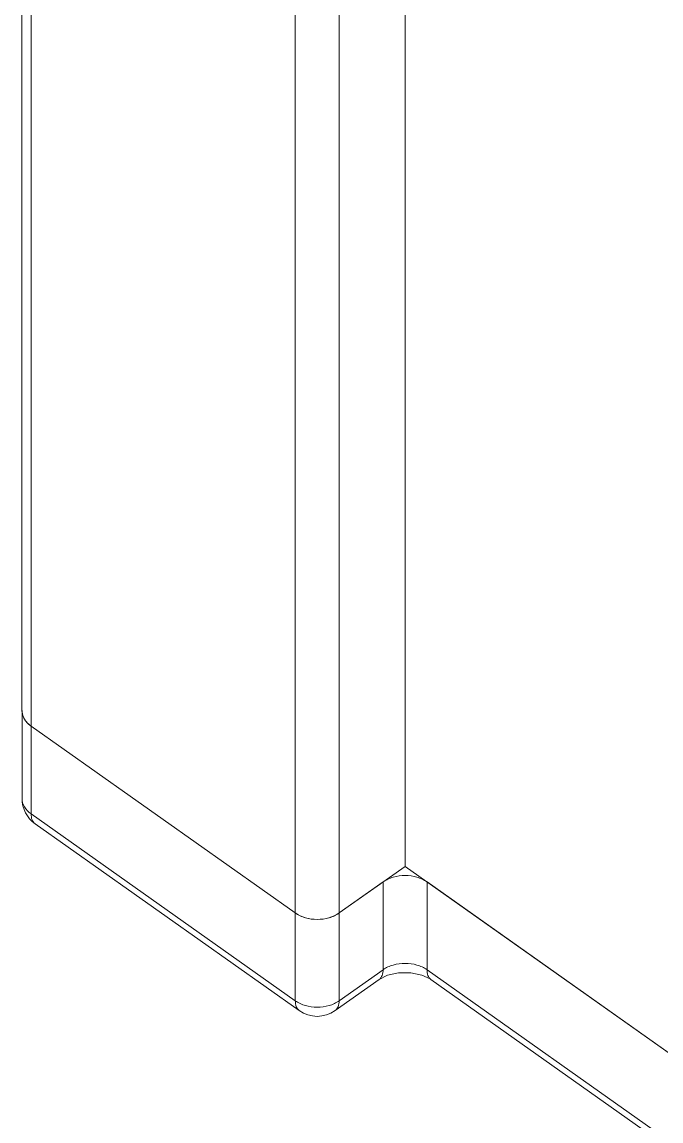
# Model space of a CAD drawing. Header units: millimetres. Extents: x 1177 to 2365, y 93 to 933.
# Drawn here: x 2083.14 to 2105.78, y 495.55 to 534.48 of the extents above; entities that cross this region are included whole.
import ezdxf

# ---------------------------------------------------------------- set-up
doc = ezdxf.new("R2010")
doc.units = ezdxf.units.MM
doc.header["$LTSCALE"] = 0.1
doc.layers.get('0').update_dxf_attribs({"lineweight": 13})

msp = doc.modelspace()

# ---------------------------------------------------------------- linework, layer by layer
for p, q in [((2083.138, 510.093), (2083.137, 750.203)), ((2083.459, 749.653), (2083.46, 509.543)), ((2094.376, 743.034), (2094.377, 499.812)), ((2096.71, 741.25), (2096.711, 504.573)), ((2092.821, 499.812), (2092.82, 739.922)), ((2083.139, 510.091), (2083.139, 506.98)), ((2083.459, 509.543), (2092.821, 502.923)), ((2092.821, 502.923), (2083.461, 509.542)), ((2083.461, 509.541), (2083.461, 506.43)), ((2083.461, 506.43), (2092.821, 499.812)), ((2083.604, 506.082), (2092.964, 499.464)), ((2094.377, 502.923), (2096.711, 504.573)), ((2096.711, 504.573), (2148.502, 467.951)), ((2095.932, 504.023), (2094.377, 502.923)), ((2095.932, 500.912), (2095.932, 504.023)), ((2148.502, 467.952), (2097.488, 504.023)), ((2097.488, 504.023), (2097.488, 500.912)), ((2094.377, 499.812), (2095.932, 500.912)), ((2097.488, 500.912), (2148.502, 464.84)), ((2094.234, 499.464), (2095.791, 500.565)), ((2097.629, 500.565), (2148.502, 464.593))]:
    msp.add_line(p, q)
msp.add_lwpolyline([(2095.791, 500.565), (2096.091, 500.715), (2096.482, 500.804), (2096.911, 500.807), (2097.306, 500.724), (2097.597, 500.587), (2097.629, 500.565)])
for centre, start, end in [((2084.239, 506.98), 180, 234.735), ((2093.599, 500.362), 234.7364, 305.2649)]:
    msp.add_arc(centre, 1.1, start, end)
for points, knots in [([(2083.138, 510.093), (2083.138, 509.99), (2083.204, 509.769), (2083.365, 509.61), (2083.459, 509.543)], [0, 0, 0, 0, 0.471052, 1, 1, 1, 1]), ([(2083.225, 509.789), (2083.211, 509.813), (2083.163, 509.907), (2083.139, 510.013), (2083.139, 510.091)], [0, 0, 0, 0, 0.259266, 1, 1, 1, 1]), ([(2083.336, 509.647), (2083.325, 509.658), (2083.284, 509.702), (2083.248, 509.751), (2083.225, 509.789)], [0, 0, 0, 0, 0.256887, 1, 1, 1, 1]), ([(2083.461, 509.542), (2083.45, 509.55), (2083.406, 509.582), (2083.365, 509.618), (2083.336, 509.647)], [0, 0, 0, 0, 0.255209, 1, 1, 1, 1]), ([(2083.461, 506.43), (2083.367, 506.497), (2083.206, 506.656), (2083.139, 506.877), (2083.139, 506.98)], [0, 0, 0, 0, 0.528943, 1, 1, 1, 1]), ([(2083.604, 506.082), (2083.556, 506.115), (2083.477, 506.228), (2083.461, 506.359), (2083.461, 506.43)], [0, 0, 0, 0, 0.45069, 1, 1, 1, 1]), ([(2097.488, 504.023), (2097.381, 504.099), (2097.126, 504.214), (2096.71, 504.27), (2096.294, 504.214), (2096.04, 504.099), (2095.932, 504.023)], [0, 0, 0, 0, 0.240754, 0.500001, 0.759248, 1, 1, 1, 1]), ([(2094.377, 502.923), (2094.269, 502.847), (2094.015, 502.732), (2093.599, 502.676), (2093.183, 502.732), (2092.928, 502.847), (2092.821, 502.923)], [0, 0, 0, 0, 0.240762, 0.500011, 0.759253, 1, 1, 1, 1]), ([(2092.821, 502.923), (2093.042, 502.767), (2093.599, 502.624), (2094.156, 502.767), (2094.377, 502.923)], [0, 0, 0, 0, 0.499992, 1, 1, 1, 1]), ([(2095.932, 500.912), (2096.039, 500.988), (2096.295, 501.102), (2096.71, 501.159), (2097.126, 501.102), (2097.381, 500.988), (2097.488, 500.912)], [0, 0, 0, 0, 0.240735, 0.499993, 0.75925, 1, 1, 1, 1]), ([(2095.791, 500.565), (2095.84, 500.6), (2095.918, 500.713), (2095.932, 500.844), (2095.932, 500.912)], [0, 0, 0, 0, 0.468493, 1, 1, 1, 1]), ([(2097.488, 500.912), (2097.488, 500.844), (2097.503, 500.713), (2097.581, 500.6), (2097.629, 500.565)], [0, 0, 0, 0, 0.531507, 1, 1, 1, 1]), ([(2092.964, 499.464), (2092.916, 499.497), (2092.837, 499.609), (2092.821, 499.741), (2092.821, 499.812)], [0, 0, 0, 0, 0.450695, 1, 1, 1, 1]), ([(2094.377, 499.812), (2094.269, 499.736), (2094.015, 499.621), (2093.599, 499.565), (2093.183, 499.621), (2092.929, 499.736), (2092.821, 499.812)], [0, 0, 0, 0, 0.240729, 0.5, 0.759271, 1, 1, 1, 1]), ([(2094.234, 499.464), (2094.282, 499.497), (2094.361, 499.609), (2094.377, 499.741), (2094.377, 499.812)], [0, 0, 0, 0, 0.450703, 1, 1, 1, 1])]:
    msp.add_open_spline(points, degree=3, knots=knots)

doc.saveas('drawing.dxf')
